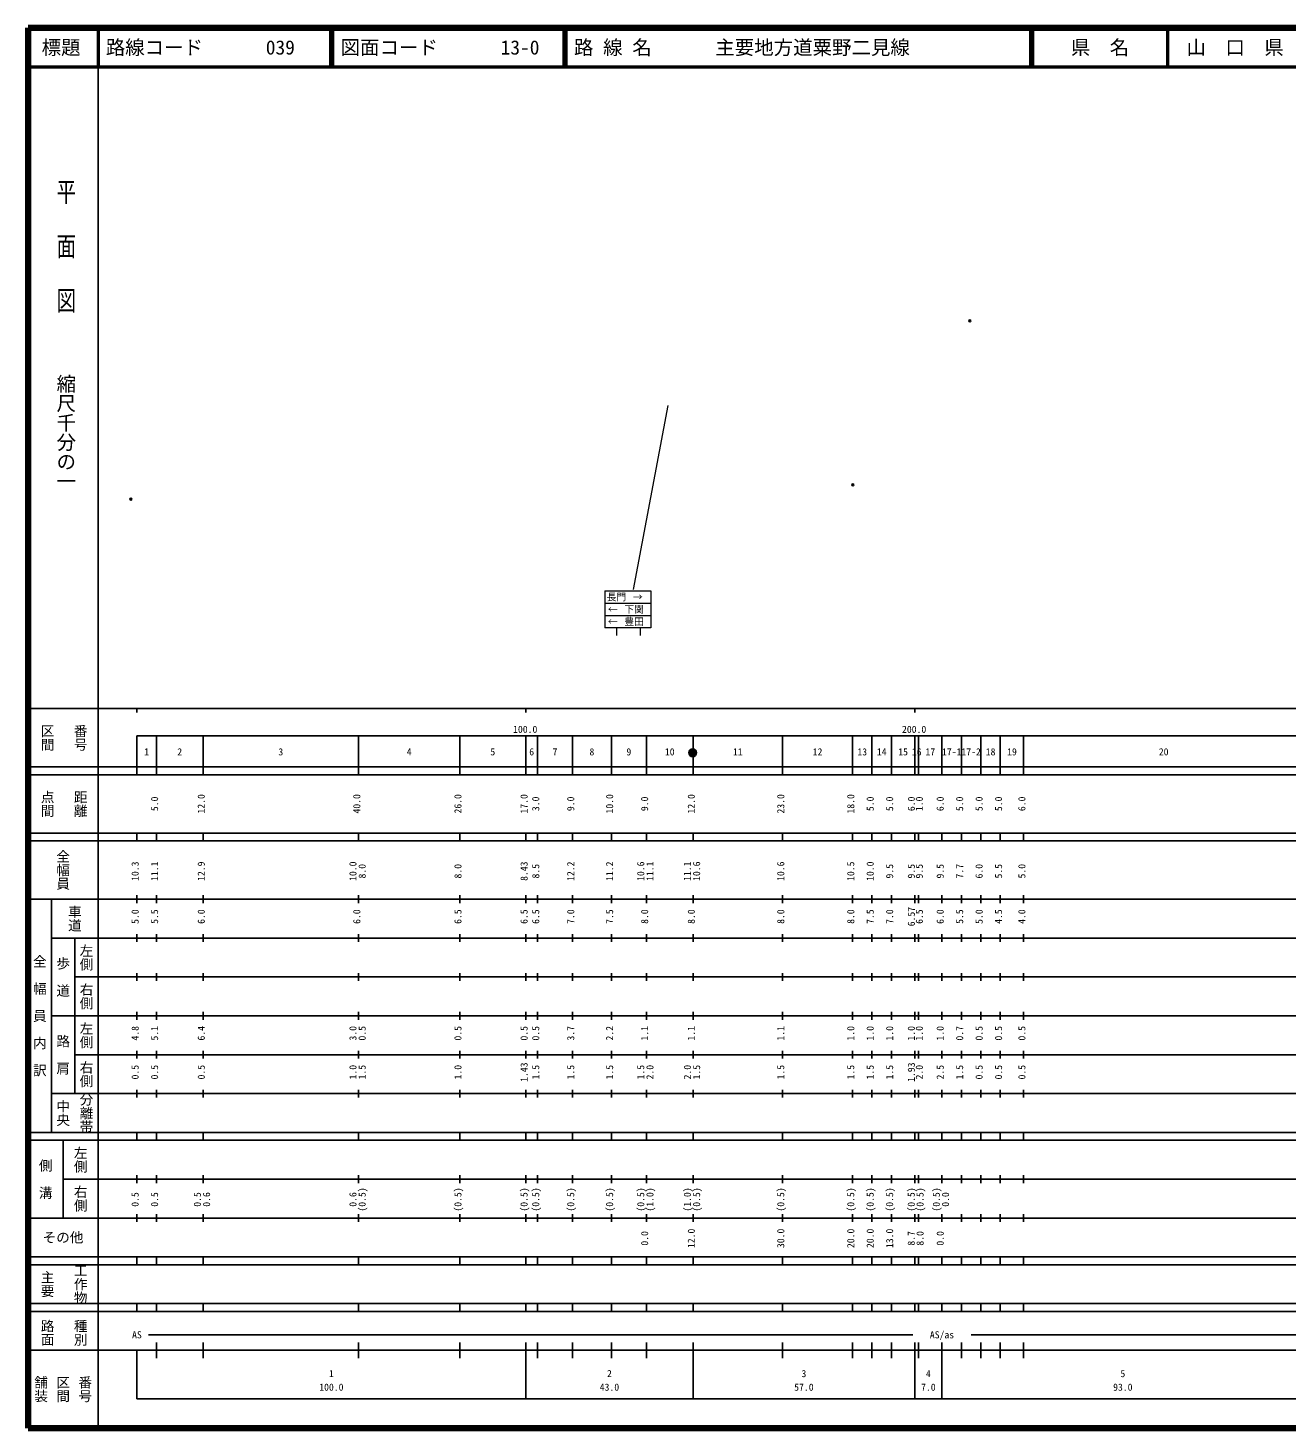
# Model space of a CAD drawing. Units: millimetres on the paper, with parts at other scales. Extents: x 40 to 680, y 20 to 380.
# Drawn here: x 40 to 363.7, y 20 to 380 of the extents above; entities that cross this region are included whole.
import ezdxf
from ezdxf.enums import TextEntityAlignment as Align

# ---------------------------------------------------------------- set-up
doc = ezdxf.new("R2010")
doc.units = ezdxf.units.MM
doc.header["$PDMODE"] = 32
doc.header["$PDSIZE"] = 0.5
doc.layers.add('M-OTRS', color=6, linetype='Continuous')
doc.layers.add('M-TTL-TXT', color=7, linetype='Continuous')
for name, color, linetype, lineweight in [('M-STR-STRC', 7, 'Continuous', 13), ('M-TTL', 2, 'Continuous', 140), ('M-TTL-BAND', 7, 'Continuous', 25), ('M-TTL-LINE', 7, 'Continuous', 50)]:
    doc.layers.add(name, color=color, linetype=linetype, lineweight=lineweight)
doc.styles.add('@ＭＳ ゴシック', font='')
doc.styles.add('ＭＳ ゴシック', font='')
doc.styles.get('@ＭＳ ゴシック').set_extended_font_data('@MS Gothic')
doc.styles.get('ＭＳ ゴシック').set_extended_font_data('MS Gothic')

msp = doc.modelspace()

# ---------------------------------------------------------------- hatches: boundary and pattern name
at = {"layer": 'M-TTL-BAND'}
msp.add_hatch(color=256, dxfattribs=at).paths.add_polyline_path([(211.907, 193.629, 1), (209.907, 193.629, 1)])

# ---------------------------------------------------------------- linework, layer by layer
at = {"layer": 'M-OTRS'}
for p in [(282.14, 304.723), (252.069, 262.552), (66.472, 258.868)]:
    msp.add_point(p, dxfattribs=at)
at = {"layer": 'M-STR-STRC'}
for p, q in [((204.538, 282.894), (195.566, 235.639)), ((188.347, 235.272), (200.178, 235.272)), ((188.347, 235.272), (188.347, 225.772)), ((200.178, 235.272), (200.178, 225.772)), ((200.178, 235.272), (200.178, 225.772)), ((188.347, 232.106), (200.178, 232.106)), ((188.347, 228.939), (200.178, 228.939)), ((188.347, 227.791), (188.347, 225.772)), ((200.178, 225.772), (188.347, 225.772)), ((191.296, 225.772), (191.296, 223.753)), ((197.435, 225.772), (197.435, 223.753))]:
    msp.add_line(p, q, dxfattribs=at)
at = {"layer": 'M-TTL'}
for p, q in [((40, 380), (40, 20)), ((680, 380), (40, 380)), ((40, 20), (680, 20))]:
    msp.add_line(p, q, dxfattribs=at)
at = {"layer": 'M-TTL-BAND'}
for p, q in [((58, 370), (58, 20)), ((40, 205), (579, 205)), ((68, 205), (68, 204)), ((168, 205), (168, 204)), ((268, 205), (268, 204)), ((68, 198), (579, 198)), ((68, 198), (68, 188)), ((73, 188), (73, 198)), ((85, 188), (85, 198)), ((125, 188), (125, 198)), ((151, 188), (151, 198)), ((168, 188), (168, 198)), ((171, 188), (171, 198)), ((180, 188), (180, 198)), ((190, 188), (190, 198)), ((199, 188), (199, 198)), ((211, 188), (211, 198)), ((234, 188), (234, 198)), ((252, 188), (252, 198)), ((257, 188), (257, 198)), ((262, 188), (262, 198)), ((268, 188), (268, 198)), ((269, 188), (269, 198)), ((275, 188), (275, 198)), ((280, 188), (280, 198)), ((285, 188), (285, 198)), ((290, 188), (290, 198)), ((296, 188), (296, 198)), ((40, 190), (579, 190)), ((40, 188), (579, 188)), ((40, 173), (579, 173)), ((68, 171), (68, 173)), ((73, 171), (73, 173)), ((85, 171), (85, 173)), ((125, 171), (125, 173)), ((151, 171), (151, 173)), ((168, 171), (168, 173)), ((171, 171), (171, 173)), ((180, 171), (180, 173)), ((190, 171), (190, 173)), ((199, 171), (199, 173)), ((211, 171), (211, 173)), ((234, 171), (234, 173)), ((252, 171), (252, 173)), ((257, 171), (257, 173)), ((262, 171), (262, 173)), ((268, 171), (268, 173)), ((269, 171), (269, 173)), ((275, 171), (275, 173)), ((280, 171), (280, 173)), ((285, 171), (285, 173)), ((290, 171), (290, 173)), ((296, 171), (296, 173)), ((40, 171), (579, 171)), ((40, 156), (579, 156)), ((46, 96), (46, 156)), ((68, 155), (68, 157)), ((73, 155), (73, 157)), ((85, 155), (85, 157)), ((125, 155), (125, 157)), ((151, 155), (151, 157)), ((168, 155), (168, 157)), ((171, 155), (171, 157)), ((180, 155), (180, 157)), ((190, 155), (190, 157)), ((199, 155), (199, 157)), ((211, 155), (211, 157)), ((234, 155), (234, 157)), ((252, 155), (252, 157)), ((257, 155), (257, 157)), ((262, 155), (262, 157)), ((268, 155), (268, 157)), ((269, 155), (269, 157)), ((275, 155), (275, 157)), ((280, 155), (280, 157)), ((285, 155), (285, 157)), ((290, 155), (290, 157)), ((296, 155), (296, 157)), ((46, 146), (579, 146)), ((52, 146), (52, 106)), ((68, 145), (68, 147)), ((73, 145), (73, 147)), ((85, 145), (85, 147)), ((125, 145), (125, 147)), ((151, 145), (151, 147)), ((168, 145), (168, 147)), ((171, 145), (171, 147)), ((180, 145), (180, 147)), ((190, 145), (190, 147)), ((199, 145), (199, 147)), ((211, 145), (211, 147)), ((234, 145), (234, 147)), ((252, 145), (252, 147)), ((257, 145), (257, 147)), ((262, 145), (262, 147)), ((268, 145), (268, 147)), ((269, 145), (269, 147)), ((275, 145), (275, 147)), ((280, 145), (280, 147)), ((285, 145), (285, 147)), ((290, 145), (290, 147)), ((296, 145), (296, 147)), ((68, 135), (68, 137)), ((73, 135), (73, 137)), ((85, 135), (85, 137)), ((125, 135), (125, 137)), ((151, 135), (151, 137)), ((168, 135), (168, 137)), ((171, 135), (171, 137)), ((180, 135), (180, 137)), ((190, 135), (190, 137)), ((199, 135), (199, 137)), ((211, 135), (211, 137)), ((234, 135), (234, 137)), ((252, 135), (252, 137)), ((257, 135), (257, 137)), ((262, 135), (262, 137)), ((268, 135), (268, 137)), ((269, 135), (269, 137)), ((275, 135), (275, 137)), ((280, 135), (280, 137)), ((285, 135), (285, 137)), ((290, 135), (290, 137)), ((296, 135), (296, 137)), ((52, 136), (579, 136)), ((46, 126), (579, 126)), ((68, 125), (68, 127)), ((73, 125), (73, 127)), ((85, 125), (85, 127)), ((125, 125), (125, 127)), ((151, 125), (151, 127)), ((168, 125), (168, 127)), ((171, 125), (171, 127)), ((180, 125), (180, 127)), ((190, 125), (190, 127)), ((199, 125), (199, 127)), ((211, 125), (211, 127)), ((234, 125), (234, 127)), ((252, 125), (252, 127)), ((257, 125), (257, 127)), ((262, 125), (262, 127)), ((268, 125), (268, 127)), ((269, 125), (269, 127)), ((275, 125), (275, 127)), ((280, 125), (280, 127)), ((285, 125), (285, 127)), ((290, 125), (290, 127)), ((296, 125), (296, 127)), ((52, 116), (579, 116)), ((68, 115), (68, 117)), ((73, 115), (73, 117)), ((85, 115), (85, 117)), ((125, 115), (125, 117)), ((151, 115), (151, 117)), ((168, 115), (168, 117)), ((171, 115), (171, 117)), ((180, 115), (180, 117)), ((190, 115), (190, 117)), ((199, 115), (199, 117)), ((211, 115), (211, 117)), ((234, 115), (234, 117)), ((252, 115), (252, 117)), ((257, 115), (257, 117)), ((262, 115), (262, 117)), ((268, 115), (268, 117)), ((269, 115), (269, 117)), ((275, 115), (275, 117)), ((280, 115), (280, 117)), ((285, 115), (285, 117)), ((290, 115), (290, 117)), ((296, 115), (296, 117)), ((46, 106), (579, 106)), ((68, 105), (68, 107)), ((73, 105), (73, 107)), ((85, 105), (85, 107)), ((125, 105), (125, 107)), ((151, 105), (151, 107)), ((168, 105), (168, 107)), ((171, 105), (171, 107)), ((180, 105), (180, 107)), ((190, 105), (190, 107)), ((199, 105), (199, 107)), ((211, 105), (211, 107)), ((234, 105), (234, 107)), ((252, 105), (252, 107)), ((257, 105), (257, 107)), ((262, 105), (262, 107)), ((268, 105), (268, 107)), ((269, 105), (269, 107)), ((275, 105), (275, 107)), ((280, 105), (280, 107)), ((285, 105), (285, 107)), ((290, 105), (290, 107)), ((296, 105), (296, 107)), ((40, 96), (579, 96)), ((40, 94), (579, 94)), ((49, 94), (49, 74)), ((68, 94), (68, 96)), ((73, 94), (73, 96)), ((85, 94), (85, 96)), ((125, 94), (125, 96)), ((151, 94), (151, 96)), ((168, 94), (168, 96)), ((171, 94), (171, 96)), ((180, 94), (180, 96)), ((190, 94), (190, 96)), ((199, 94), (199, 96)), ((211, 94), (211, 96)), ((234, 94), (234, 96)), ((252, 94), (252, 96)), ((257, 94), (257, 96)), ((262, 94), (262, 96)), ((268, 94), (268, 96)), ((269, 94), (269, 96)), ((275, 94), (275, 96)), ((280, 94), (280, 96)), ((285, 94), (285, 96)), ((290, 94), (290, 96)), ((296, 94), (296, 96)), ((49, 84), (579, 84)), ((68, 83), (68, 85)), ((73, 83), (73, 85)), ((85, 83), (85, 85)), ((125, 83), (125, 85)), ((151, 83), (151, 85)), ((168, 83), (168, 85)), ((171, 83), (171, 85)), ((180, 83), (180, 85)), ((190, 83), (190, 85)), ((199, 83), (199, 85)), ((211, 83), (211, 85)), ((234, 83), (234, 85)), ((252, 83), (252, 85)), ((257, 83), (257, 85)), ((262, 83), (262, 85)), ((268, 83), (268, 85)), ((269, 83), (269, 85)), ((275, 83), (275, 85)), ((280, 83), (280, 85)), ((285, 83), (285, 85)), ((290, 83), (290, 85)), ((296, 83), (296, 85)), ((40, 74), (579, 74)), ((68, 73), (68, 75)), ((73, 73), (73, 75)), ((85, 73), (85, 75)), ((125, 73), (125, 75)), ((151, 73), (151, 75)), ((168, 73), (168, 75)), ((171, 73), (171, 75)), ((180, 73), (180, 75)), ((190, 73), (190, 75)), ((199, 73), (199, 75)), ((211, 73), (211, 75)), ((234, 73), (234, 75)), ((252, 73), (252, 75)), ((257, 73), (257, 75)), ((262, 73), (262, 75)), ((268, 73), (268, 75)), ((269, 73), (269, 75)), ((275, 73), (275, 75)), ((280, 73), (280, 75)), ((285, 73), (285, 75)), ((290, 73), (290, 75)), ((296, 73), (296, 75)), ((40, 64), (579, 64)), ((40, 62), (579, 62)), ((68, 62), (68, 64)), ((73, 62), (73, 64)), ((85, 62), (85, 64)), ((125, 62), (125, 64)), ((151, 62), (151, 64)), ((168, 62), (168, 64)), ((171, 62), (171, 64)), ((180, 62), (180, 64)), ((190, 62), (190, 64)), ((199, 62), (199, 64)), ((211, 62), (211, 64)), ((234, 62), (234, 64)), ((252, 62), (252, 64)), ((257, 62), (257, 64)), ((262, 62), (262, 64)), ((268, 62), (268, 64)), ((269, 62), (269, 64)), ((275, 62), (275, 64)), ((280, 62), (280, 64)), ((285, 62), (285, 64)), ((290, 62), (290, 64)), ((296, 62), (296, 64)), ((40, 52), (579, 52)), ((68, 50), (68, 52)), ((73, 50), (73, 52)), ((85, 50), (85, 52)), ((125, 50), (125, 52)), ((151, 50), (151, 52)), ((168, 50), (168, 52)), ((171, 50), (171, 52)), ((180, 50), (180, 52)), ((190, 50), (190, 52)), ((199, 50), (199, 52)), ((211, 50), (211, 52)), ((234, 50), (234, 52)), ((252, 50), (252, 52)), ((257, 50), (257, 52)), ((262, 50), (262, 52)), ((268, 50), (268, 52)), ((269, 50), (269, 52)), ((275, 50), (275, 52)), ((280, 50), (280, 52)), ((285, 50), (285, 52)), ((290, 50), (290, 52)), ((296, 50), (296, 52)), ((40, 50), (579, 50)), ((71, 44), (267.5, 44)), ((282.5, 44), (565, 44)), ((40, 40), (579, 40)), ((68, 40), (68, 27.5)), ((73, 38), (73, 42)), ((85, 38), (85, 42)), ((125, 38), (125, 42)), ((151, 38), (151, 42)), ((168, 27.5), (168, 42)), ((171, 38), (171, 42)), ((180, 38), (180, 42)), ((190, 38), (190, 42)), ((199, 38), (199, 42)), ((211, 27.5), (211, 42)), ((234, 38), (234, 42)), ((252, 38), (252, 42)), ((257, 38), (257, 42)), ((262, 38), (262, 42)), ((268, 27.5), (268, 42)), ((269, 38), (269, 42)), ((275, 27.5), (275, 42)), ((280, 38), (280, 42)), ((285, 38), (285, 42)), ((290, 38), (290, 42)), ((296, 38), (296, 42)), ((68, 27.5), (579, 27.5))]:
    msp.add_line(p, q, dxfattribs=at)
msp.add_lwpolyline([(211.907, 193.629, 1), (209.907, 193.629, 1)], format="xyb", close=True, dxfattribs=at)
msp.add_circle((210.907, 193.629), 1, dxfattribs=at)
at = {"layer": 'M-TTL-LINE'}
for p, q in [((58, 380), (58, 370)), ((117.75, 380), (117.75, 370)), ((118.25, 380), (118.25, 370)), ((177.75, 380), (177.75, 370)), ((178.25, 380), (178.25, 370)), ((297.75, 380), (297.75, 370)), ((298.25, 380), (298.25, 370)), ((333, 380), (333, 370)), ((40, 370), (680, 370))]:
    msp.add_line(p, q, dxfattribs=at)

# ---------------------------------------------------------------- texts
at = {"layer": 'M-STR-STRC', "style": 'ＭＳ ゴシック'}
for s, p in [('長門', (191.276, 233.689)), ('→', (196.776, 233.689)), ('←', (190.347, 230.522)), ('下関', (195.847, 230.522)), ('←', (190.347, 227.356)), ('豊田', (195.847, 227.356))]:
    msp.add_text(s, height=1.833, dxfattribs=at).set_placement(p, align=Align.MIDDLE_CENTER)
at = {"layer": 'M-TTL-BAND', "style": '@ＭＳ ゴシック', "width": 1.4}
msp.add_text('平  面  図', height=3.666, rotation=270, dxfattribs=at).set_placement((49.777, 306.475), align=Align.MIDDLE_RIGHT)
at = {"layer": 'M-TTL-BAND', "style": '@ＭＳ ゴシック'}
msp.add_text('縮尺千分の一', height=3.666, rotation=270, dxfattribs=at).set_placement((49.777, 261.03), align=Align.MIDDLE_RIGHT)
for s, p in [('区間', (45, 197.5)), ('番号', (53.5, 197.5)), ('点間', (45, 180.5)), ('距離', (53.5, 180.5)), ('全幅員', (49, 163.5)), ('車道', (52, 151)), ('左側', (55, 141)), ('全\u3000幅\u3000員\u3000内\u3000訳', (43, 126)), ('歩\u3000道', (49, 136)), ('右側', (55, 131)), ('左側', (55, 121)), ('路\u3000肩', (49, 116)), ('右側', (55, 111)), ('分離帯', (55, 101)), ('中央', (49, 101)), ('左側', (53.5, 89)), ('側\u3000溝', (44.5, 84)), ('右側', (53.5, 79)), ('工作物', (53.5, 57)), ('主要', (45, 57)), ('路面', (45, 44.5)), ('種別', (53.5, 44.5)), ('舗装', (43.333, 30)), ('区間', (49, 30)), ('番号', (54.667, 30))]:
    msp.add_text(s, height=2.566, rotation=270, dxfattribs=at).set_placement(p, align=Align.MIDDLE_CENTER)
at = {"layer": 'M-TTL-BAND', "style": 'ＭＳ ゴシック'}
for s, p in [('100.0', (167.844, 198.195)), ('200.0', (267.844, 198.195)), ('1', (70.5, 192.405)), ('2', (79, 192.405)), ('3', (105, 192.405)), ('4', (138, 192.405)), ('5', (159.5, 192.405)), ('6', (169.5, 192.405)), ('7', (175.5, 192.405)), ('8', (185, 192.405)), ('9', (194.5, 192.405)), ('10', (205, 192.405)), ('11', (222.5, 192.405)), ('12', (243, 192.405)), ('13', (254.5, 192.405)), ('14', (259.5, 192.405)), ('15', (265, 192.405)), ('16', (268.5, 192.405)), ('17', (272, 192.405)), ('17-1', (277.5, 192.405)), ('17-2', (282.5, 192.405)), ('18', (287.5, 192.405)), ('19', (293, 192.405)), ('20', (332, 192.405)), ('AS', (68, 42.5)), ('AS/as', (275, 42.5)), ('1', (118, 32.523)), ('2', (189.5, 32.523)), ('3', (239.5, 32.523)), ('4', (271.5, 32.523)), ('5', (321.5, 32.523)), ('100.0', (118, 29.033)), ('43.0', (189.5, 29.033)), ('57.0', (239.5, 29.033)), ('7.0', (271.5, 29.033)), ('93.0', (321.5, 29.033))]:
    msp.add_text(s, height=1.833, dxfattribs=at).set_placement(p, align=Align.BOTTOM_CENTER)
for s, p in [('5.0', (74, 180.5)), ('12.0', (86, 180.5)), ('40.0', (126, 180.5)), ('26.0', (152, 180.5)), ('17.0', (169, 180.5)), ('3.0', (172, 180.5)), ('9.0', (181, 180.5)), ('10.0', (191, 180.5)), ('9.0', (200, 180.5)), ('12.0', (212, 180.5)), ('23.0', (235, 180.5)), ('18.0', (253, 180.5)), ('5.0', (258, 180.5)), ('5.0', (263, 180.5)), ('6.0', (268.576, 180.5)), ('1.0', (270.625, 180.5)), ('6.0', (276, 180.5)), ('5.0', (281, 180.5)), ('5.0', (286, 180.5)), ('5.0', (291, 180.5)), ('6.0', (297, 180.5)), ('10.3', (69, 163.174)), ('11.1', (74, 163.174)), ('12.9', (86, 163.174)), ('10.0', (125, 163.174)), ('8.0', (127.37, 163.174)), ('8.0', (152, 163.174)), ('8.43', (169, 163.174)), ('8.5', (172, 163.174)), ('12.2', (181, 163.174)), ('11.2', (191, 163.174)), ('10.6', (199, 163.174)), ('11.1', (201.37, 163.174)), ('11.1', (211, 163.174)), ('10.6', (213.37, 163.174)), ('10.6', (235, 163.174)), ('10.5', (253, 163.174)), ('10.0', (258, 163.174)), ('9.5', (263, 163.174)), ('9.5', (268.576, 163.174)), ('9.5', (270.625, 163.174)), ('9.5', (276, 163.174)), ('7.7', (281, 163.174)), ('6.0', (286, 163.174)), ('5.5', (291, 163.174)), ('5.0', (297, 163.174)), ('5.0', (69, 151.5)), ('5.5', (74, 151.5)), ('6.0', (86, 151.5)), ('6.0', (126, 151.5)), ('6.5', (152, 151.5)), ('6.5', (169, 151.5)), ('6.5', (172, 151.5)), ('7.0', (181, 151.5)), ('7.5', (191, 151.5)), ('8.0', (200, 151.5)), ('8.0', (212, 151.5)), ('8.0', (235, 151.5)), ('8.0', (253, 151.5)), ('7.5', (258, 151.5)), ('7.0', (263, 151.5)), ('6.57', (268.576, 151.5)), ('6.5', (270.625, 151.5)), ('6.0', (276, 151.5)), ('5.5', (281, 151.5)), ('5.0', (286, 151.5)), ('4.5', (291, 151.5)), ('4.0', (297, 151.5)), ('4.8', (69, 121.5)), ('5.1', (74, 121.5)), ('6.4', (86, 121.5)), ('3.0', (125, 121.5)), ('0.5', (127.37, 121.5)), ('0.5', (152, 121.5)), ('0.5', (169, 121.5)), ('0.5', (172, 121.5)), ('3.7', (181, 121.5)), ('2.2', (191, 121.5)), ('1.1', (200, 121.5)), ('1.1', (212, 121.5)), ('1.1', (235, 121.5)), ('1.0', (253, 121.5)), ('1.0', (258, 121.5)), ('1.0', (263, 121.5)), ('1.0', (268.576, 121.5)), ('1.0', (270.625, 121.5)), ('1.0', (276, 121.5)), ('0.7', (281, 121.5)), ('0.5', (286, 121.5)), ('0.5', (291, 121.5)), ('0.5', (297, 121.5)), ('0.5', (69, 111.5)), ('0.5', (74, 111.5)), ('0.5', (86, 111.5)), ('1.0', (125, 111.5)), ('1.5', (127.37, 111.5)), ('1.0', (152, 111.5)), ('1.43', (169, 111.5)), ('1.5', (172, 111.5)), ('1.5', (181, 111.5)), ('1.5', (191, 111.5)), ('1.5', (199, 111.5)), ('2.0', (201.37, 111.5)), ('2.0', (211, 111.5)), ('1.5', (213.37, 111.5)), ('1.5', (235, 111.5)), ('1.5', (253, 111.5)), ('1.5', (258, 111.5)), ('1.5', (263, 111.5)), ('1.93', (268.576, 111.5)), ('2.0', (270.625, 111.5)), ('2.5', (276, 111.5)), ('1.5', (281, 111.5)), ('0.5', (286, 111.5)), ('0.5', (291, 111.5)), ('0.5', (297, 111.5)), ('0.5', (69, 78.764)), ('0.5', (74, 78.764)), ('0.5', (85, 78.764)), ('0.6', (87.37, 78.764)), ('0.6', (125, 78.764)), ('(0.5)', (127.37, 78.764)), ('(0.5)', (152, 78.764)), ('(0.5)', (169, 78.764)), ('(0.5)', (172, 78.764)), ('(0.5)', (181, 78.764)), ('(0.5)', (191, 78.764)), ('(0.5)', (199, 78.764)), ('(1.0)', (201.37, 78.764)), ('(1.0)', (211, 78.764)), ('(0.5)', (213.37, 78.764)), ('(0.5)', (235, 78.764)), ('(0.5)', (253, 78.764)), ('(0.5)', (258, 78.764)), ('(0.5)', (263, 78.764)), ('(0.5)', (268.547, 78.764)), ('(0.5)', (270.815, 78.764)), ('(0.5)', (275, 78.764)), ('0.0', (277.37, 78.764)), ('0.0', (200, 68.764)), ('12.0', (212, 68.764)), ('30.0', (235, 68.764)), ('20.0', (253, 68.764)), ('20.0', (258, 68.764)), ('13.0', (263, 68.764)), ('8.7', (268.547, 68.764)), ('8.0', (270.815, 68.764)), ('0.0', (276, 68.764))]:
    msp.add_text(s, height=1.833, rotation=90, dxfattribs=at).set_placement(p, align=Align.BOTTOM_CENTER)
msp.add_text('その他', height=2.566, dxfattribs=at).set_placement((49, 69), align=Align.MIDDLE_CENTER)
at = {"layer": 'M-TTL-TXT', "style": 'ＭＳ ゴシック'}
for s, p in [('標題', (48.5, 375)), ('県\u3000名', (315.625, 375)), ('山\u3000口\u3000県', (350.375, 375))]:
    msp.add_text(s, height=3.666, dxfattribs=at).set_placement(p, align=Align.MIDDLE_CENTER)
for s, p in [('路線コード', (60, 375)), ('039', (101.142, 375)), ('図面コード', (120.38, 375)), ('13-0', (161.521, 375)), ('路 線 名', (180.38, 375)), ('主要地方道粟野二見線', (216.734, 375))]:
    msp.add_text(s, height=3.666, dxfattribs=at).set_placement(p, align=Align.MIDDLE_LEFT)

doc.saveas('drawing.dxf')
